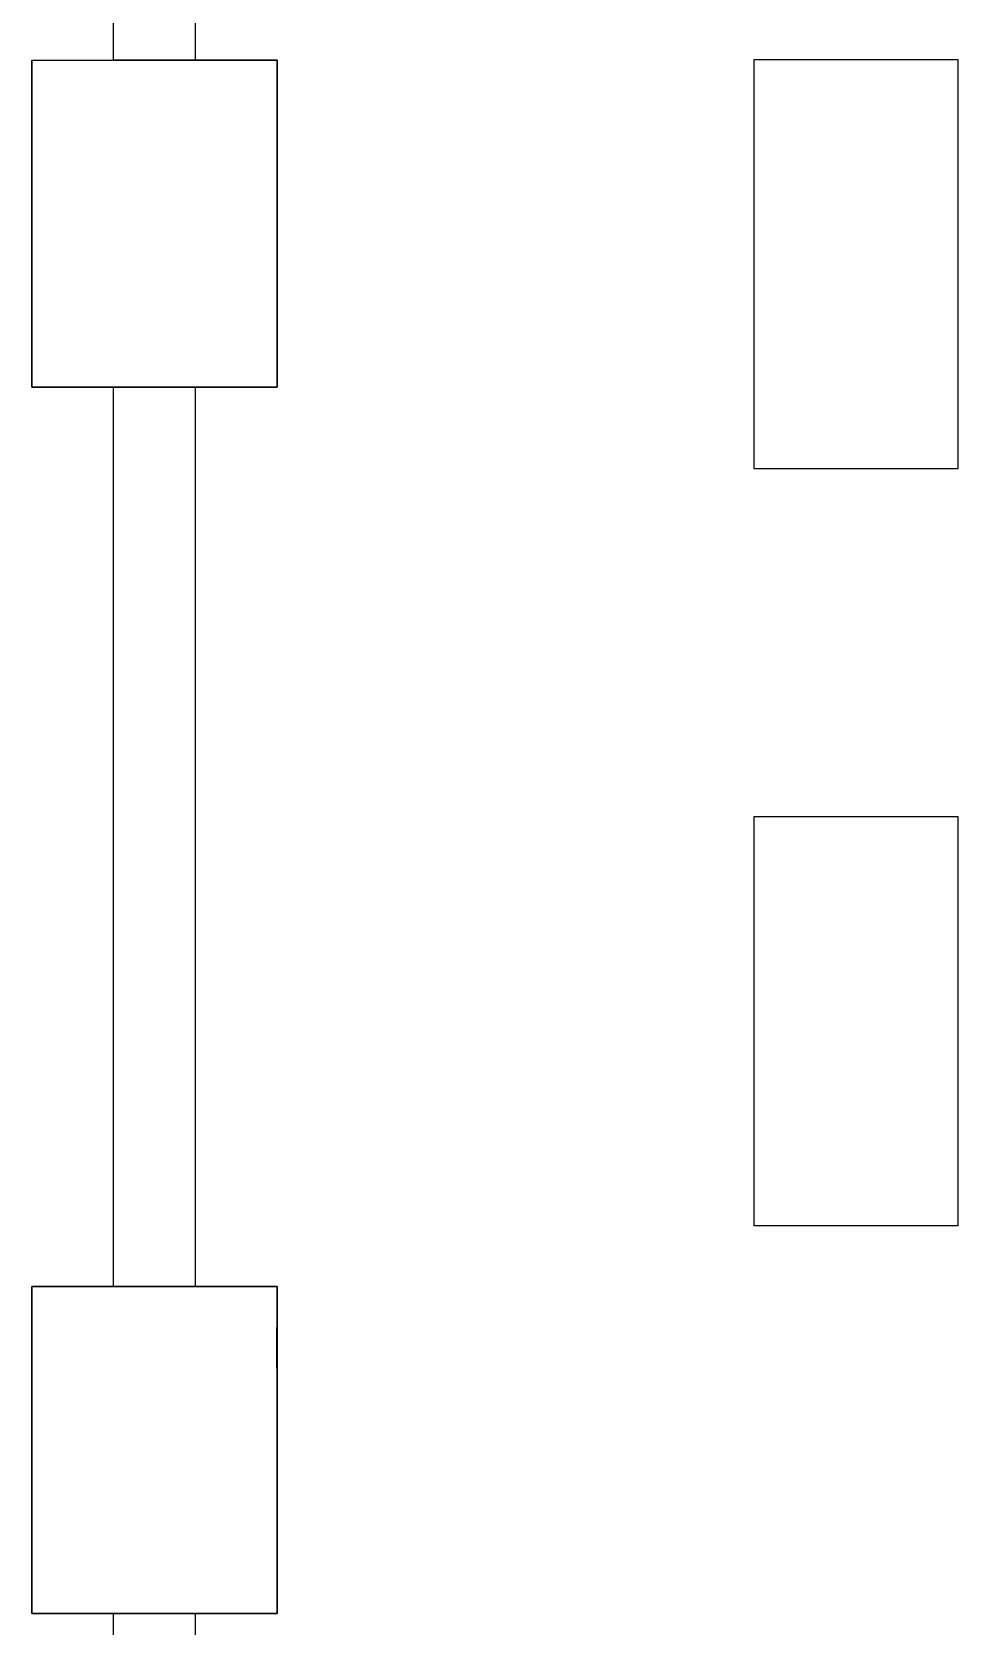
# Model space of a CAD drawing. Extents: x -19 to 297, y 0 to 420.
# Drawn here: x 52.67 to 58.33, y 248.19 to 257.94 of the extents above; entities that cross this region are included whole.
import ezdxf

# ---------------------------------------------------------------- set-up
doc = ezdxf.new("R2010")
doc.units = 0
doc.header["$MEASUREMENT"] = 0
doc.linetypes.add('K5LT_BASIC', pattern=[0])
doc.layers.add('Системный слой', color=7, linetype='Continuous')

# ---------------------------------------------------------------- blocks, each defined once
blk = doc.blocks.new('*U')
at = {"layer": 'Системный слой', "color": 5, "linetype": 'K5LT_BASIC'}
for p, q in [((58.3339, 257.7703), (57.0839, 257.7703)), ((57.0839, 257.7703), (57.0839, 255.2703)), ((58.3339, 255.2703), (58.3339, 257.7703)), ((57.0839, 255.2703), (58.3339, 255.2703)), ((58.3339, 253.1401), (57.0839, 253.1401)), ((57.0839, 253.1401), (57.0839, 250.6401)), ((58.3339, 250.6401), (58.3339, 253.1401)), ((57.0839, 250.6401), (58.3339, 250.6401)), ((54.1667, 250.2688), (52.6667, 250.2688)), ((52.6667, 250.2688), (52.6667, 248.2688)), ((54.1667, 248.2688), (54.1667, 250.2688)), ((52.6667, 248.2688), (54.1667, 248.2688))]:
    blk.add_line(p, q, dxfattribs=at)

msp = doc.modelspace()

# ---------------------------------------------------------------- linework, layer by layer
at = {"layer": 'Системный слой', "color": 5, "linetype": 'K5LT_BASIC'}
for p, q in [((53.1667, 257.7688), (53.1667, 263.2688)), ((53.6667, 263.2688), (53.6667, 257.7688)), ((52.6667, 257.7688), (54.1667, 257.7688)), ((52.6667, 257.7688), (52.6667, 255.7688)), ((52.6667, 255.7688), (52.6667, 257.7688)), ((52.6667, 257.7688), (54.1667, 257.7688)), ((54.1667, 257.7688), (53.1667, 257.7688)), ((54.1667, 257.7688), (54.1667, 255.7688)), ((54.1667, 255.7688), (54.1667, 257.7688)), ((54.1667, 257.0188), (54.1667, 256.2688)), ((54.1667, 255.7688), (52.6667, 255.7688)), ((52.6667, 255.7688), (54.1667, 255.7688)), ((53.1667, 250.2688), (53.1667, 255.7688)), ((53.6667, 255.7688), (53.6667, 250.2688)), ((52.6667, 250.2688), (54.1667, 250.2688)), ((52.6667, 250.2688), (52.6667, 248.2688)), ((52.6667, 248.2688), (52.6667, 250.2688)), ((52.6667, 250.2688), (54.1667, 250.2688)), ((54.1667, 250.2688), (53.1667, 250.2688)), ((54.1662, 249.769), (54.1667, 250.2688)), ((54.1667, 250.2688), (54.1667, 248.2688)), ((54.1667, 248.2688), (54.1667, 250.2688)), ((54.1667, 248.2688), (54.1667, 250.2688)), ((54.1667, 249.5188), (54.1667, 248.7688)), ((54.1667, 248.2688), (52.6667, 248.2688)), ((52.6667, 248.2688), (54.1667, 248.2688)), ((53.1667, 242.7688), (53.1667, 248.2688)), ((53.6667, 248.2688), (53.6667, 242.7688))]:
    msp.add_line(p, q, dxfattribs=at)

# ---------------------------------------------------------------- block references
at = {"layer": 'Системный слой'}
msp.add_blockref('*U', (0, 0), dxfattribs=at)
msp.add_blockref('*U', (0, 0), dxfattribs=at)
msp.add_blockref('*U', (0, 0), dxfattribs=at)
msp.add_blockref('*U', (0, 0), dxfattribs=at)
msp.add_blockref('*U', (0, 0), dxfattribs=at)
msp.add_blockref('*U', (0, 0), dxfattribs=at)
msp.add_blockref('*U', (0, 0), dxfattribs=at)
msp.add_blockref('*U', (0, 0), dxfattribs=at)
msp.add_blockref('*U', (0, 0), dxfattribs=at)
msp.add_blockref('*U', (0, 0), dxfattribs=at)
msp.add_blockref('*U', (0, 0), dxfattribs=at)
msp.add_blockref('*U', (0, 0), dxfattribs=at)
msp.add_blockref('*U', (0, 0), dxfattribs=at)
msp.add_blockref('*U', (0, 0), dxfattribs=at)
msp.add_blockref('*U', (0, 0), dxfattribs=at)
msp.add_blockref('*U', (0, 0), dxfattribs=at)
msp.add_blockref('*U', (0, 0), dxfattribs=at)
msp.add_blockref('*U', (0, 0), dxfattribs=at)
msp.add_blockref('*U', (0, 0), dxfattribs=at)
msp.add_blockref('*U', (0, 0), dxfattribs=at)
msp.add_blockref('*U', (0, 0), dxfattribs=at)
msp.add_blockref('*U', (0, 0), dxfattribs=at)
msp.add_blockref('*U', (0, 0), dxfattribs=at)
msp.add_blockref('*U', (0, 0), dxfattribs=at)
msp.add_blockref('*U', (0, 0), dxfattribs=at)
msp.add_blockref('*U', (0, 0), dxfattribs=at)
msp.add_blockref('*U', (0, 0), dxfattribs=at)
msp.add_blockref('*U', (0, 0), dxfattribs=at)
msp.add_blockref('*U', (0, 0), dxfattribs=at)
msp.add_blockref('*U', (0, 0), dxfattribs=at)
msp.add_blockref('*U', (0, 0), dxfattribs=at)
msp.add_blockref('*U', (0, 0), dxfattribs=at)
msp.add_blockref('*U', (0, 0), dxfattribs=at)
msp.add_blockref('*U', (0, 0), dxfattribs=at)
msp.add_blockref('*U', (0, 0), dxfattribs=at)
msp.add_blockref('*U', (0, 0), dxfattribs=at)
msp.add_blockref('*U', (0, 0), dxfattribs=at)
msp.add_blockref('*U', (0, 0), dxfattribs=at)
msp.add_blockref('*U', (0, 0), dxfattribs=at)
msp.add_blockref('*U', (0, 0), dxfattribs=at)
msp.add_blockref('*U', (0, 0), dxfattribs=at)
msp.add_blockref('*U', (0, 0), dxfattribs=at)
msp.add_blockref('*U', (0, 0), dxfattribs=at)
msp.add_blockref('*U', (0, 0), dxfattribs=at)
msp.add_blockref('*U', (0, 0), dxfattribs=at)
msp.add_blockref('*U', (0, 0), dxfattribs=at)
msp.add_blockref('*U', (0, 0), dxfattribs=at)
msp.add_blockref('*U', (0, 0), dxfattribs=at)
msp.add_blockref('*U', (0, 0), dxfattribs=at)
msp.add_blockref('*U', (0, 0), dxfattribs=at)
msp.add_blockref('*U', (0, 0), dxfattribs=at)
msp.add_blockref('*U', (0, 0), dxfattribs=at)
msp.add_blockref('*U', (0, 0), dxfattribs=at)
msp.add_blockref('*U', (0, 0), dxfattribs=at)
msp.add_blockref('*U', (0, 0), dxfattribs=at)
msp.add_blockref('*U', (0, 0), dxfattribs=at)
msp.add_blockref('*U', (0, 0), dxfattribs=at)
msp.add_blockref('*U', (0, 0), dxfattribs=at)
msp.add_blockref('*U', (0, 0), dxfattribs=at)
msp.add_blockref('*U', (0, 0), dxfattribs=at)
msp.add_blockref('*U', (0, 0), dxfattribs=at)
msp.add_blockref('*U', (0, 0), dxfattribs=at)
msp.add_blockref('*U', (0, 0), dxfattribs=at)
msp.add_blockref('*U', (0, 0), dxfattribs=at)
msp.add_blockref('*U', (0, 0), dxfattribs=at)
msp.add_blockref('*U', (0, 0), dxfattribs=at)
msp.add_blockref('*U', (0, 0), dxfattribs=at)
msp.add_blockref('*U', (0, 0), dxfattribs=at)
msp.add_blockref('*U', (0, 0), dxfattribs=at)
msp.add_blockref('*U', (0, 0), dxfattribs=at)
msp.add_blockref('*U', (0, 0), dxfattribs=at)
msp.add_blockref('*U', (0, 0), dxfattribs=at)
msp.add_blockref('*U', (0, 0), dxfattribs=at)
msp.add_blockref('*U', (0, 0), dxfattribs=at)
msp.add_blockref('*U', (0, 0), dxfattribs=at)
msp.add_blockref('*U', (0, 0), dxfattribs=at)
msp.add_blockref('*U', (0, 0), dxfattribs=at)
msp.add_blockref('*U', (0, 0), dxfattribs=at)
msp.add_blockref('*U', (0, 0), dxfattribs=at)
msp.add_blockref('*U', (0, 0), dxfattribs=at)
msp.add_blockref('*U', (0, 0), dxfattribs=at)
msp.add_blockref('*U', (0, 0), dxfattribs=at)
msp.add_blockref('*U', (0, 0), dxfattribs=at)
msp.add_blockref('*U', (0, 0), dxfattribs=at)
msp.add_blockref('*U', (0, 0), dxfattribs=at)
msp.add_blockref('*U', (0, 0), dxfattribs=at)
msp.add_blockref('*U', (0, 0), dxfattribs=at)
msp.add_blockref('*U', (0, 0), dxfattribs=at)
msp.add_blockref('*U', (0, 0), dxfattribs=at)
msp.add_blockref('*U', (0, 0), dxfattribs=at)
msp.add_blockref('*U', (0, 0), dxfattribs=at)
msp.add_blockref('*U', (0, 0), dxfattribs=at)
msp.add_blockref('*U', (0, 0), dxfattribs=at)
msp.add_blockref('*U', (0, 0), dxfattribs=at)
msp.add_blockref('*U', (0, 0), dxfattribs=at)
msp.add_blockref('*U', (0, 0), dxfattribs=at)
msp.add_blockref('*U', (0, 0), dxfattribs=at)
msp.add_blockref('*U', (0, 0), dxfattribs=at)
msp.add_blockref('*U', (0, 0), dxfattribs=at)
msp.add_blockref('*U', (0, 0), dxfattribs=at)
msp.add_blockref('*U', (0, 0), dxfattribs=at)
msp.add_blockref('*U', (0, 0), dxfattribs=at)
msp.add_blockref('*U', (0, 0), dxfattribs=at)
msp.add_blockref('*U', (0, 0), dxfattribs=at)
msp.add_blockref('*U', (0, 0), dxfattribs=at)
msp.add_blockref('*U', (0, 0), dxfattribs=at)
msp.add_blockref('*U', (0, 0), dxfattribs=at)
msp.add_blockref('*U', (0, 0), dxfattribs=at)
msp.add_blockref('*U', (0, 0), dxfattribs=at)
msp.add_blockref('*U', (0, 0), dxfattribs=at)
msp.add_blockref('*U', (0, 0), dxfattribs=at)
msp.add_blockref('*U', (0, 0), dxfattribs=at)
msp.add_blockref('*U', (0, 0), dxfattribs=at)
msp.add_blockref('*U', (0, 0), dxfattribs=at)
msp.add_blockref('*U', (0, 0), dxfattribs=at)
msp.add_blockref('*U', (0, 0), dxfattribs=at)
msp.add_blockref('*U', (0, 0), dxfattribs=at)
msp.add_blockref('*U', (0, 0), dxfattribs=at)
msp.add_blockref('*U', (0, 0), dxfattribs=at)
msp.add_blockref('*U', (0, 0), dxfattribs=at)
msp.add_blockref('*U', (0, 0), dxfattribs=at)
msp.add_blockref('*U', (0, 0), dxfattribs=at)
msp.add_blockref('*U', (0, 0), dxfattribs=at)
msp.add_blockref('*U', (0, 0), dxfattribs=at)
msp.add_blockref('*U', (0, 0), dxfattribs=at)
msp.add_blockref('*U', (0, 0), dxfattribs=at)
msp.add_blockref('*U', (0, 0), dxfattribs=at)
msp.add_blockref('*U', (0, 0), dxfattribs=at)
msp.add_blockref('*U', (0, 0), dxfattribs=at)
msp.add_blockref('*U', (0, 0), dxfattribs=at)
msp.add_blockref('*U', (0, 0), dxfattribs=at)
msp.add_blockref('*U', (0, 0), dxfattribs=at)
msp.add_blockref('*U', (0, 0), dxfattribs=at)
msp.add_blockref('*U', (0, 0), dxfattribs=at)
msp.add_blockref('*U', (0, 0), dxfattribs=at)
msp.add_blockref('*U', (0, 0), dxfattribs=at)
msp.add_blockref('*U', (0, 0), dxfattribs=at)
msp.add_blockref('*U', (0, 0), dxfattribs=at)
msp.add_blockref('*U', (0, 0), dxfattribs=at)
msp.add_blockref('*U', (0, 0), dxfattribs=at)
msp.add_blockref('*U', (0, 0), dxfattribs=at)
msp.add_blockref('*U', (0, 0), dxfattribs=at)
msp.add_blockref('*U', (0, 0), dxfattribs=at)
msp.add_blockref('*U', (0, 0), dxfattribs=at)
msp.add_blockref('*U', (0, 0), dxfattribs=at)
msp.add_blockref('*U', (0, 0), dxfattribs=at)
msp.add_blockref('*U', (0, 0), dxfattribs=at)
msp.add_blockref('*U', (0, 0), dxfattribs=at)
msp.add_blockref('*U', (0, 0), dxfattribs=at)
msp.add_blockref('*U', (0, 0), dxfattribs=at)
msp.add_blockref('*U', (0, 0), dxfattribs=at)
msp.add_blockref('*U', (0, 0), dxfattribs=at)
msp.add_blockref('*U', (0, 0), dxfattribs=at)
msp.add_blockref('*U', (0, 0), dxfattribs=at)
msp.add_blockref('*U', (0, 0), dxfattribs=at)
msp.add_blockref('*U', (0, 0), dxfattribs=at)
msp.add_blockref('*U', (0, 0), dxfattribs=at)
msp.add_blockref('*U', (0, 0), dxfattribs=at)
msp.add_blockref('*U', (0, 0), dxfattribs=at)
msp.add_blockref('*U', (0, 0), dxfattribs=at)
msp.add_blockref('*U', (0, 0), dxfattribs=at)
msp.add_blockref('*U', (0, 0), dxfattribs=at)
msp.add_blockref('*U', (0, 0), dxfattribs=at)
msp.add_blockref('*U', (0, 0), dxfattribs=at)
msp.add_blockref('*U', (0, 0), dxfattribs=at)
msp.add_blockref('*U', (0, 0), dxfattribs=at)
msp.add_blockref('*U', (0, 0), dxfattribs=at)
msp.add_blockref('*U', (0, 0), dxfattribs=at)
msp.add_blockref('*U', (0, 0), dxfattribs=at)
msp.add_blockref('*U', (0, 0), dxfattribs=at)
msp.add_blockref('*U', (0, 0), dxfattribs=at)
msp.add_blockref('*U', (0, 0), dxfattribs=at)
msp.add_blockref('*U', (0, 0), dxfattribs=at)
msp.add_blockref('*U', (0, 0), dxfattribs=at)
msp.add_blockref('*U', (0, 0), dxfattribs=at)
msp.add_blockref('*U', (0, 0), dxfattribs=at)
msp.add_blockref('*U', (0, 0), dxfattribs=at)
msp.add_blockref('*U', (0, 0), dxfattribs=at)
msp.add_blockref('*U', (0, 0), dxfattribs=at)
msp.add_blockref('*U', (0, 0), dxfattribs=at)
msp.add_blockref('*U', (0, 0), dxfattribs=at)
msp.add_blockref('*U', (0, 0), dxfattribs=at)
msp.add_blockref('*U', (0, 0), dxfattribs=at)
msp.add_blockref('*U', (0, 0), dxfattribs=at)
msp.add_blockref('*U', (0, 0), dxfattribs=at)
msp.add_blockref('*U', (0, 0), dxfattribs=at)
msp.add_blockref('*U', (0, 0), dxfattribs=at)
msp.add_blockref('*U', (0, 0), dxfattribs=at)
msp.add_blockref('*U', (0, 0), dxfattribs=at)
msp.add_blockref('*U', (0, 0), dxfattribs=at)
msp.add_blockref('*U', (0, 0), dxfattribs=at)
msp.add_blockref('*U', (0, 0), dxfattribs=at)
msp.add_blockref('*U', (0, 0), dxfattribs=at)
msp.add_blockref('*U', (0, 0), dxfattribs=at)
msp.add_blockref('*U', (0, 0), dxfattribs=at)
msp.add_blockref('*U', (0, 0), dxfattribs=at)
msp.add_blockref('*U', (0, 0), dxfattribs=at)
msp.add_blockref('*U', (0, 0), dxfattribs=at)
msp.add_blockref('*U', (0, 0), dxfattribs=at)
msp.add_blockref('*U', (0, 0), dxfattribs=at)
msp.add_blockref('*U', (0, 0), dxfattribs=at)
msp.add_blockref('*U', (0, 0), dxfattribs=at)
msp.add_blockref('*U', (0, 0), dxfattribs=at)
msp.add_blockref('*U', (0, 0), dxfattribs=at)
msp.add_blockref('*U', (0, 0), dxfattribs=at)
msp.add_blockref('*U', (0, 0), dxfattribs=at)
msp.add_blockref('*U', (0, 0), dxfattribs=at)
msp.add_blockref('*U', (0, 0), dxfattribs=at)
msp.add_blockref('*U', (0, 0), dxfattribs=at)
msp.add_blockref('*U', (0, 0), dxfattribs=at)
msp.add_blockref('*U', (0, 0), dxfattribs=at)
msp.add_blockref('*U', (0, 0), dxfattribs=at)
msp.add_blockref('*U', (0, 0), dxfattribs=at)
msp.add_blockref('*U', (0, 0), dxfattribs=at)
msp.add_blockref('*U', (0, 0), dxfattribs=at)
msp.add_blockref('*U', (0, 0), dxfattribs=at)
msp.add_blockref('*U', (0, 0), dxfattribs=at)
msp.add_blockref('*U', (0, 0), dxfattribs=at)
msp.add_blockref('*U', (0, 0), dxfattribs=at)
msp.add_blockref('*U', (0, 0), dxfattribs=at)
msp.add_blockref('*U', (0, 0), dxfattribs=at)
msp.add_blockref('*U', (0, 0), dxfattribs=at)
msp.add_blockref('*U', (0, 0), dxfattribs=at)
msp.add_blockref('*U', (0, 0), dxfattribs=at)
msp.add_blockref('*U', (0, 0), dxfattribs=at)
msp.add_blockref('*U', (0, 0), dxfattribs=at)
msp.add_blockref('*U', (0, 0), dxfattribs=at)
msp.add_blockref('*U', (0, 0), dxfattribs=at)
msp.add_blockref('*U', (0, 0), dxfattribs=at)
msp.add_blockref('*U', (0, 0), dxfattribs=at)
msp.add_blockref('*U', (0, 0), dxfattribs=at)
msp.add_blockref('*U', (0, 0), dxfattribs=at)
msp.add_blockref('*U', (0, 0), dxfattribs=at)
msp.add_blockref('*U', (0, 0), dxfattribs=at)
msp.add_blockref('*U', (0, 0), dxfattribs=at)
msp.add_blockref('*U', (0, 0), dxfattribs=at)
msp.add_blockref('*U', (0, 0), dxfattribs=at)
msp.add_blockref('*U', (0, 0), dxfattribs=at)
msp.add_blockref('*U', (0, 0), dxfattribs=at)
msp.add_blockref('*U', (0, 0), dxfattribs=at)
msp.add_blockref('*U', (0, 0), dxfattribs=at)
msp.add_blockref('*U', (0, 0), dxfattribs=at)
msp.add_blockref('*U', (0, 0), dxfattribs=at)
msp.add_blockref('*U', (0, 0), dxfattribs=at)
msp.add_blockref('*U', (0, 0), dxfattribs=at)
msp.add_blockref('*U', (0, 0), dxfattribs=at)
msp.add_blockref('*U', (0, 0), dxfattribs=at)
msp.add_blockref('*U', (0, 0), dxfattribs=at)
msp.add_blockref('*U', (0, 0), dxfattribs=at)
msp.add_blockref('*U', (0, 0), dxfattribs=at)
msp.add_blockref('*U', (0, 0), dxfattribs=at)
msp.add_blockref('*U', (0, 0), dxfattribs=at)
msp.add_blockref('*U', (0, 0), dxfattribs=at)
msp.add_blockref('*U', (0, 0), dxfattribs=at)
msp.add_blockref('*U', (0, 0), dxfattribs=at)
msp.add_blockref('*U', (0, 0), dxfattribs=at)
msp.add_blockref('*U', (0, 0), dxfattribs=at)
msp.add_blockref('*U', (0, 0), dxfattribs=at)
msp.add_blockref('*U', (0, 0), dxfattribs=at)
msp.add_blockref('*U', (0, 0), dxfattribs=at)
msp.add_blockref('*U', (0, 0), dxfattribs=at)
msp.add_blockref('*U', (0, 0), dxfattribs=at)
msp.add_blockref('*U', (0, 0), dxfattribs=at)
msp.add_blockref('*U', (0, 0), dxfattribs=at)
msp.add_blockref('*U', (0, 0), dxfattribs=at)
msp.add_blockref('*U', (0, 0), dxfattribs=at)
msp.add_blockref('*U', (0, 0), dxfattribs=at)
msp.add_blockref('*U', (0, 0), dxfattribs=at)
msp.add_blockref('*U', (0, 0), dxfattribs=at)
msp.add_blockref('*U', (0, 0), dxfattribs=at)
msp.add_blockref('*U', (0, 0), dxfattribs=at)
msp.add_blockref('*U', (0, 0), dxfattribs=at)
msp.add_blockref('*U', (0, 0), dxfattribs=at)
msp.add_blockref('*U', (0, 0), dxfattribs=at)
msp.add_blockref('*U', (0, 0), dxfattribs=at)
msp.add_blockref('*U', (0, 0), dxfattribs=at)
msp.add_blockref('*U', (0, 0), dxfattribs=at)
msp.add_blockref('*U', (0, 0), dxfattribs=at)
msp.add_blockref('*U', (0, 0), dxfattribs=at)
msp.add_blockref('*U', (0, 0), dxfattribs=at)
msp.add_blockref('*U', (0, 0), dxfattribs=at)
msp.add_blockref('*U', (0, 0), dxfattribs=at)
msp.add_blockref('*U', (0, 0), dxfattribs=at)
msp.add_blockref('*U', (0, 0), dxfattribs=at)
msp.add_blockref('*U', (0, 0), dxfattribs=at)
msp.add_blockref('*U', (0, 0), dxfattribs=at)
msp.add_blockref('*U', (0, 0), dxfattribs=at)
msp.add_blockref('*U', (0, 0), dxfattribs=at)
msp.add_blockref('*U', (0, 0), dxfattribs=at)
msp.add_blockref('*U', (0, 0), dxfattribs=at)
msp.add_blockref('*U', (0, 0), dxfattribs=at)
msp.add_blockref('*U', (0, 0), dxfattribs=at)
msp.add_blockref('*U', (0, 0), dxfattribs=at)
msp.add_blockref('*U', (0, 0), dxfattribs=at)
msp.add_blockref('*U', (0, 0), dxfattribs=at)
msp.add_blockref('*U', (0, 0), dxfattribs=at)
msp.add_blockref('*U', (0, 0), dxfattribs=at)
msp.add_blockref('*U', (0, 0), dxfattribs=at)
msp.add_blockref('*U', (0, 0), dxfattribs=at)
msp.add_blockref('*U', (0, 0), dxfattribs=at)
msp.add_blockref('*U', (0, 0), dxfattribs=at)
msp.add_blockref('*U', (0, 0), dxfattribs=at)
msp.add_blockref('*U', (0, 0), dxfattribs=at)
msp.add_blockref('*U', (0, 0), dxfattribs=at)
msp.add_blockref('*U', (0, 0), dxfattribs=at)
msp.add_blockref('*U', (0, 0), dxfattribs=at)
msp.add_blockref('*U', (0, 0), dxfattribs=at)
msp.add_blockref('*U', (0, 0), dxfattribs=at)
msp.add_blockref('*U', (0, 0), dxfattribs=at)
msp.add_blockref('*U', (0, 0), dxfattribs=at)
msp.add_blockref('*U', (0, 0), dxfattribs=at)
msp.add_blockref('*U', (0, 0), dxfattribs=at)
msp.add_blockref('*U', (0, 0), dxfattribs=at)
msp.add_blockref('*U', (0, 0), dxfattribs=at)
msp.add_blockref('*U', (0, 0), dxfattribs=at)
msp.add_blockref('*U', (0, 0), dxfattribs=at)
msp.add_blockref('*U', (0, 0), dxfattribs=at)
msp.add_blockref('*U', (0, 0), dxfattribs=at)
msp.add_blockref('*U', (0, 0), dxfattribs=at)
msp.add_blockref('*U', (0, 0), dxfattribs=at)
msp.add_blockref('*U', (0, 0), dxfattribs=at)
msp.add_blockref('*U', (0, 0), dxfattribs=at)
msp.add_blockref('*U', (0, 0), dxfattribs=at)
msp.add_blockref('*U', (0, 0), dxfattribs=at)
msp.add_blockref('*U', (0, 0), dxfattribs=at)
msp.add_blockref('*U', (0, 0), dxfattribs=at)
msp.add_blockref('*U', (0, 0), dxfattribs=at)
msp.add_blockref('*U', (0, 0), dxfattribs=at)
msp.add_blockref('*U', (0, 0), dxfattribs=at)
msp.add_blockref('*U', (0, 0), dxfattribs=at)
msp.add_blockref('*U', (0, 0), dxfattribs=at)
msp.add_blockref('*U', (0, 0), dxfattribs=at)
msp.add_blockref('*U', (0, 0), dxfattribs=at)
msp.add_blockref('*U', (0, 0), dxfattribs=at)
msp.add_blockref('*U', (0, 0), dxfattribs=at)
msp.add_blockref('*U', (0, 0), dxfattribs=at)
msp.add_blockref('*U', (0, 0), dxfattribs=at)
msp.add_blockref('*U', (0, 0), dxfattribs=at)
msp.add_blockref('*U', (0, 0), dxfattribs=at)
msp.add_blockref('*U', (0, 0), dxfattribs=at)
msp.add_blockref('*U', (0, 0), dxfattribs=at)
msp.add_blockref('*U', (0, 0), dxfattribs=at)
msp.add_blockref('*U', (0, 0), dxfattribs=at)
msp.add_blockref('*U', (0, 0), dxfattribs=at)
msp.add_blockref('*U', (0, 0), dxfattribs=at)
msp.add_blockref('*U', (0, 0), dxfattribs=at)
msp.add_blockref('*U', (0, 0), dxfattribs=at)
msp.add_blockref('*U', (0, 0), dxfattribs=at)
msp.add_blockref('*U', (0, 0), dxfattribs=at)
msp.add_blockref('*U', (0, 0), dxfattribs=at)
msp.add_blockref('*U', (0, 0), dxfattribs=at)
msp.add_blockref('*U', (0, 0), dxfattribs=at)
msp.add_blockref('*U', (0, 0), dxfattribs=at)
msp.add_blockref('*U', (0, 0), dxfattribs=at)
msp.add_blockref('*U', (0, 0), dxfattribs=at)
msp.add_blockref('*U', (0, 0), dxfattribs=at)
msp.add_blockref('*U', (0, 0), dxfattribs=at)
msp.add_blockref('*U', (0, 0), dxfattribs=at)
msp.add_blockref('*U', (0, 0), dxfattribs=at)
msp.add_blockref('*U', (0, 0), dxfattribs=at)
msp.add_blockref('*U', (0, 0), dxfattribs=at)
msp.add_blockref('*U', (0, 0), dxfattribs=at)
msp.add_blockref('*U', (0, 0), dxfattribs=at)
msp.add_blockref('*U', (0, 0), dxfattribs=at)
msp.add_blockref('*U', (0, 0), dxfattribs=at)
msp.add_blockref('*U', (0, 0), dxfattribs=at)
msp.add_blockref('*U', (0, 0), dxfattribs=at)
msp.add_blockref('*U', (0, 0), dxfattribs=at)
msp.add_blockref('*U', (0, 0), dxfattribs=at)
msp.add_blockref('*U', (0, 0), dxfattribs=at)
msp.add_blockref('*U', (0, 0), dxfattribs=at)
msp.add_blockref('*U', (0, 0), dxfattribs=at)
msp.add_blockref('*U', (0, 0), dxfattribs=at)
msp.add_blockref('*U', (0, 0), dxfattribs=at)
msp.add_blockref('*U', (0, 0), dxfattribs=at)
msp.add_blockref('*U', (0, 0), dxfattribs=at)
msp.add_blockref('*U', (0, 0), dxfattribs=at)
msp.add_blockref('*U', (0, 0), dxfattribs=at)
msp.add_blockref('*U', (0, 0), dxfattribs=at)
msp.add_blockref('*U', (0, 0), dxfattribs=at)
msp.add_blockref('*U', (0, 0), dxfattribs=at)
msp.add_blockref('*U', (0, 0), dxfattribs=at)
msp.add_blockref('*U', (0, 0), dxfattribs=at)
msp.add_blockref('*U', (0, 0), dxfattribs=at)
msp.add_blockref('*U', (0, 0), dxfattribs=at)
msp.add_blockref('*U', (0, 0), dxfattribs=at)
msp.add_blockref('*U', (0, 0), dxfattribs=at)
msp.add_blockref('*U', (0, 0), dxfattribs=at)
msp.add_blockref('*U', (0, 0), dxfattribs=at)
msp.add_blockref('*U', (0, 0), dxfattribs=at)
msp.add_blockref('*U', (0, 0), dxfattribs=at)
msp.add_blockref('*U', (0, 0), dxfattribs=at)
msp.add_blockref('*U', (0, 0), dxfattribs=at)
msp.add_blockref('*U', (0, 0), dxfattribs=at)
msp.add_blockref('*U', (0, 0), dxfattribs=at)
msp.add_blockref('*U', (0, 0), dxfattribs=at)
msp.add_blockref('*U', (0, 0), dxfattribs=at)
msp.add_blockref('*U', (0, 0), dxfattribs=at)
msp.add_blockref('*U', (0, 0), dxfattribs=at)
msp.add_blockref('*U', (0, 0), dxfattribs=at)
msp.add_blockref('*U', (0, 0), dxfattribs=at)
msp.add_blockref('*U', (0, 0), dxfattribs=at)
msp.add_blockref('*U', (0, 0), dxfattribs=at)
msp.add_blockref('*U', (0, 0), dxfattribs=at)
msp.add_blockref('*U', (0, 0), dxfattribs=at)
msp.add_blockref('*U', (0, 0), dxfattribs=at)
msp.add_blockref('*U', (0, 0), dxfattribs=at)
msp.add_blockref('*U', (0, 0), dxfattribs=at)
msp.add_blockref('*U', (0, 0), dxfattribs=at)
msp.add_blockref('*U', (0, 0), dxfattribs=at)
msp.add_blockref('*U', (0, 0), dxfattribs=at)
msp.add_blockref('*U', (0, 0), dxfattribs=at)
msp.add_blockref('*U', (0, 0), dxfattribs=at)
msp.add_blockref('*U', (0, 0), dxfattribs=at)
msp.add_blockref('*U', (0, 0), dxfattribs=at)
msp.add_blockref('*U', (0, 0), dxfattribs=at)
msp.add_blockref('*U', (0, 0), dxfattribs=at)
msp.add_blockref('*U', (0, 0), dxfattribs=at)
msp.add_blockref('*U', (0, 0), dxfattribs=at)
msp.add_blockref('*U', (0, 0), dxfattribs=at)
msp.add_blockref('*U', (0, 0), dxfattribs=at)
msp.add_blockref('*U', (0, 0), dxfattribs=at)
msp.add_blockref('*U', (0, 0), dxfattribs=at)
msp.add_blockref('*U', (0, 0), dxfattribs=at)
msp.add_blockref('*U', (0, 0), dxfattribs=at)
msp.add_blockref('*U', (0, 0), dxfattribs=at)
msp.add_blockref('*U', (0, 0), dxfattribs=at)
msp.add_blockref('*U', (0, 0), dxfattribs=at)
msp.add_blockref('*U', (0, 0), dxfattribs=at)
msp.add_blockref('*U', (0, 0), dxfattribs=at)
msp.add_blockref('*U', (0, 0), dxfattribs=at)
msp.add_blockref('*U', (0, 0), dxfattribs=at)
msp.add_blockref('*U', (0, 0), dxfattribs=at)
msp.add_blockref('*U', (0, 0), dxfattribs=at)
msp.add_blockref('*U', (0, 0), dxfattribs=at)
msp.add_blockref('*U', (0, 0), dxfattribs=at)
msp.add_blockref('*U', (0, 0), dxfattribs=at)
msp.add_blockref('*U', (0, 0), dxfattribs=at)
msp.add_blockref('*U', (0, 0), dxfattribs=at)
msp.add_blockref('*U', (0, 0), dxfattribs=at)
msp.add_blockref('*U', (0, 0), dxfattribs=at)
msp.add_blockref('*U', (0, 0), dxfattribs=at)
msp.add_blockref('*U', (0, 0), dxfattribs=at)
msp.add_blockref('*U', (0, 0), dxfattribs=at)
msp.add_blockref('*U', (0, 0), dxfattribs=at)
msp.add_blockref('*U', (0, 0), dxfattribs=at)
msp.add_blockref('*U', (0, 0), dxfattribs=at)
msp.add_blockref('*U', (0, 0), dxfattribs=at)
msp.add_blockref('*U', (0, 0), dxfattribs=at)
msp.add_blockref('*U', (0, 0), dxfattribs=at)

doc.saveas('drawing.dxf')
